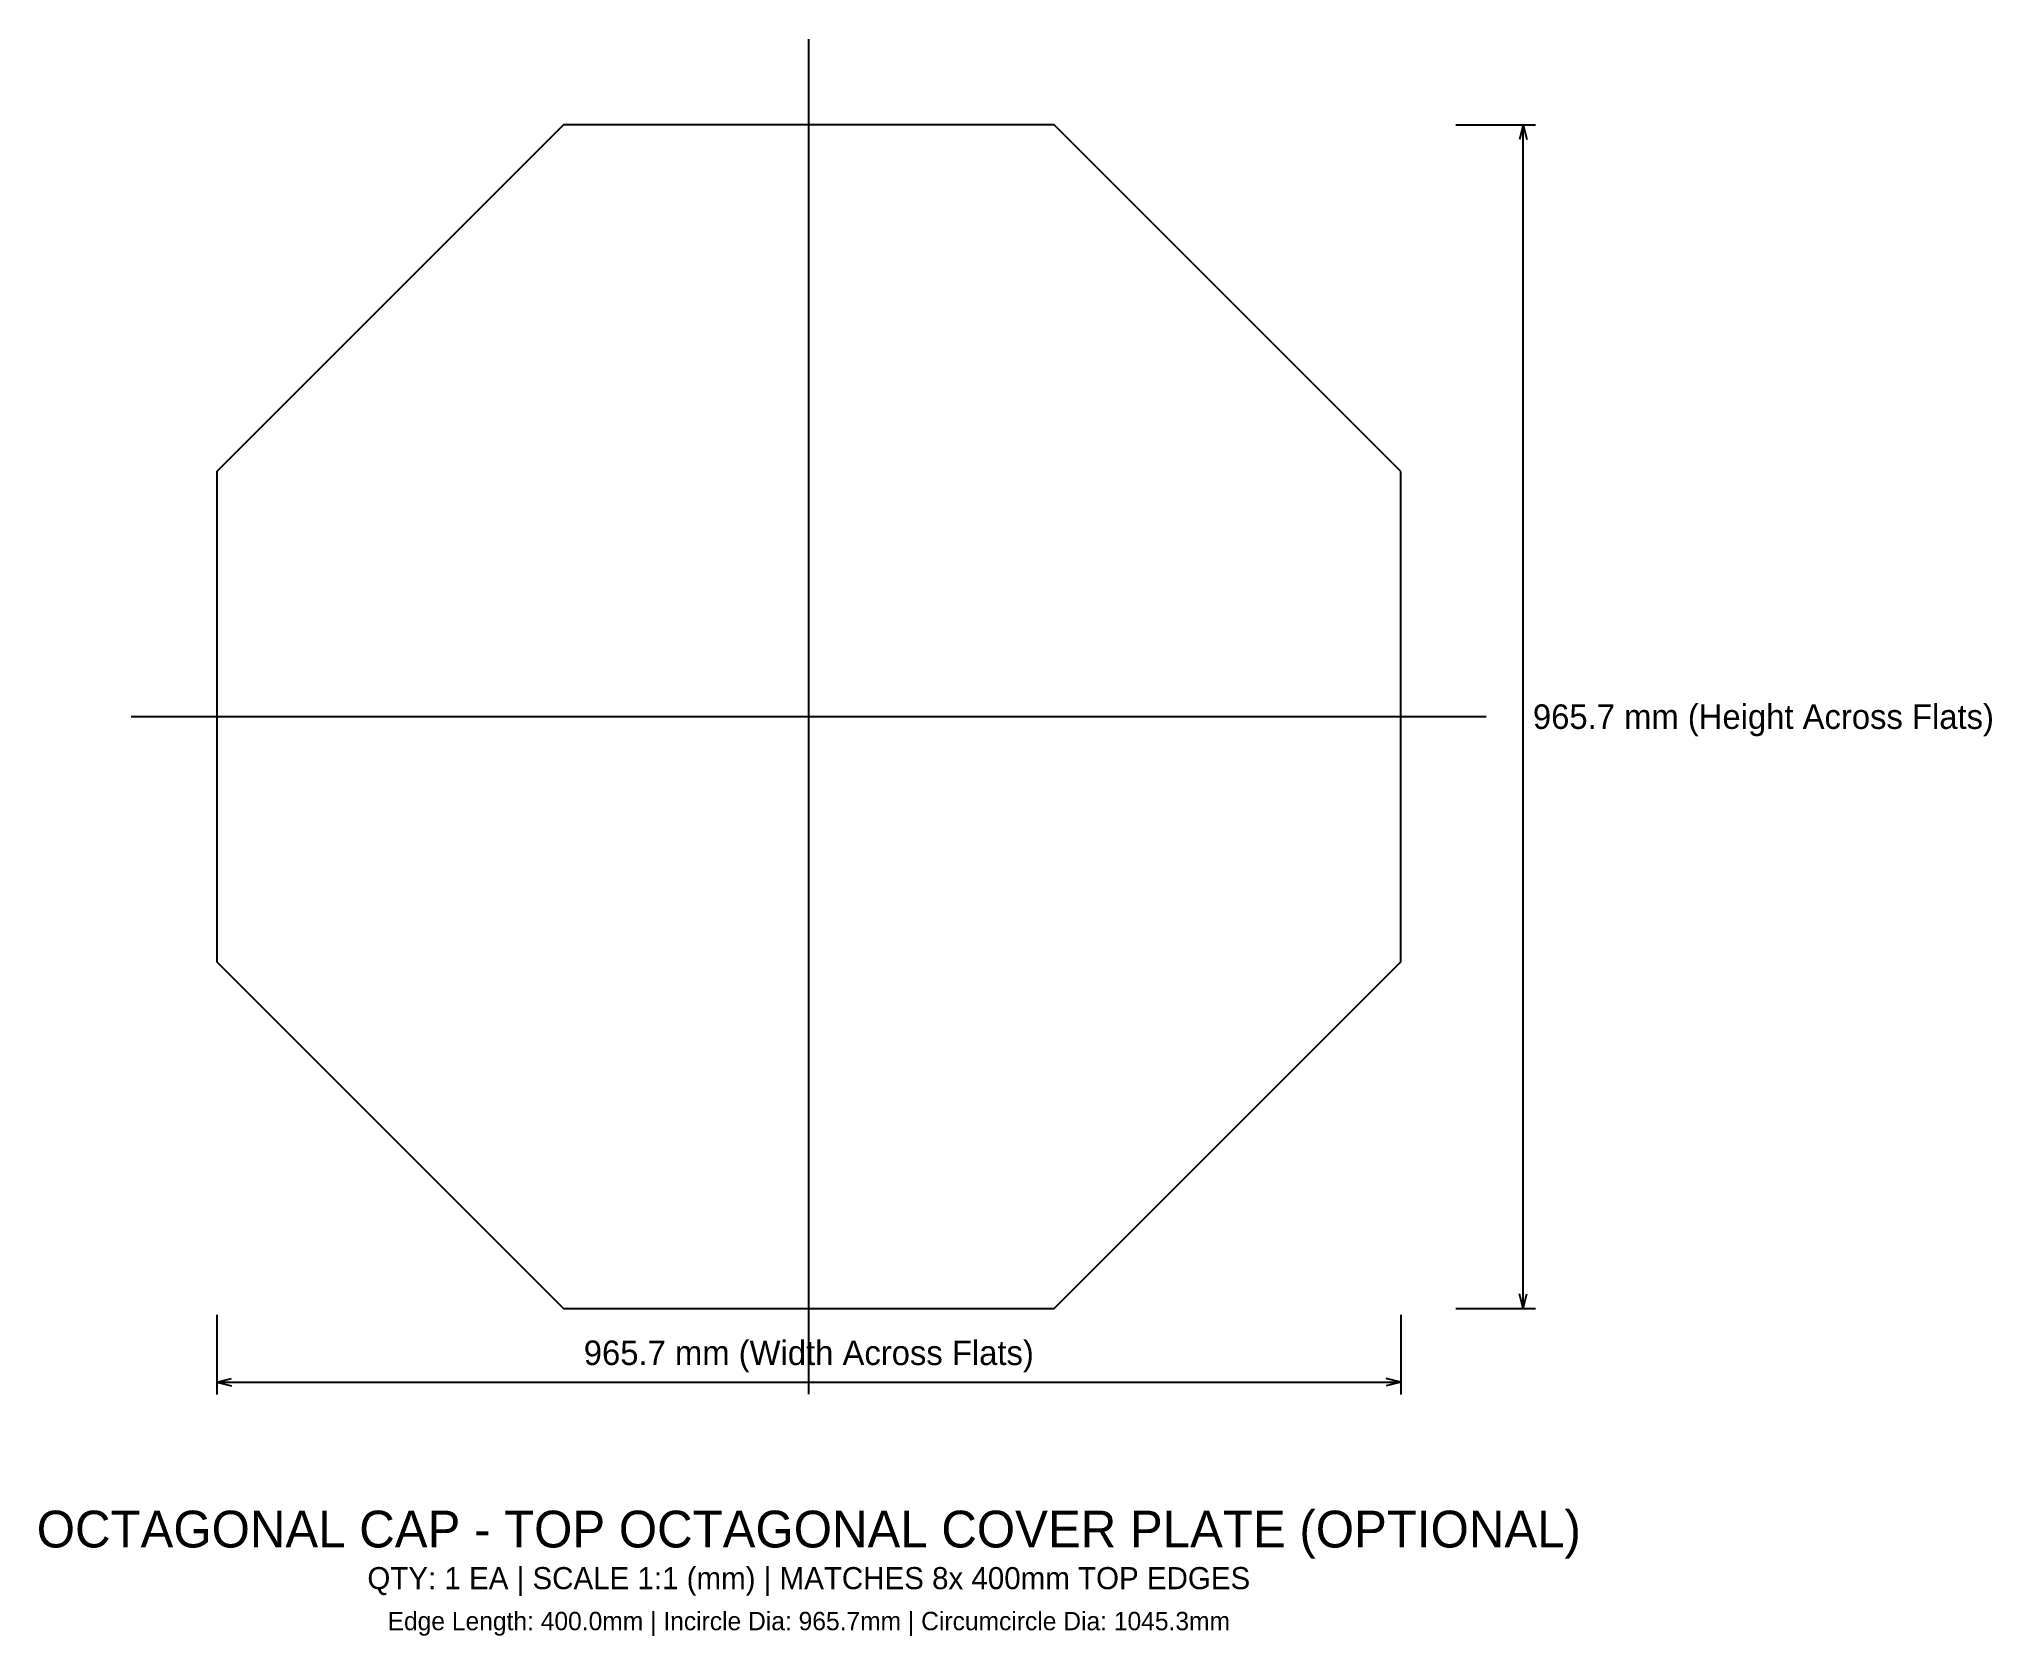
# Model space of a CAD drawing. Header units: metres. Extents: x -628 to 965, y -750 to 553.
import ezdxf
from ezdxf.enums import TextEntityAlignment as Align

# ---------------------------------------------------------------- set-up
doc = ezdxf.new("R2010")
doc.units = ezdxf.units.M
for name, color, linetype in [('CUT', 4, 'Continuous'), ('DIMENSION', 2, 'Continuous'), ('MARK_FOLD', 1, 'Continuous'), ('TEXT_LABEL', 7, 'Continuous')]:
    doc.layers.add(name, color=color, linetype=linetype)

msp = doc.modelspace()

# ---------------------------------------------------------------- linework, layer by layer
at = {"layer": 'CUT'}
msp.add_lwpolyline([(482.8, 200), (200, 482.8), (-200, 482.8), (-482.8, 200), (-482.8, -200), (-200, -482.8), (200, -482.8), (482.8, -200)], close=True, dxfattribs=at)
at = {"layer": 'DIMENSION'}
for p, q in [((527.6, 482.8), (592.6, 482.8)), ((582.6, 482.8), (579.6, 470.8)), ((582.6, -482.8), (582.6, 482.8)), ((582.6, 482.8), (585.6, 470.8)), ((582.6, -482.8), (579.6, -470.8)), ((582.6, -482.8), (585.6, -470.8)), ((-482.8, -487.8), (-482.8, -552.8)), ((482.8, -487.8), (482.8, -552.8)), ((527.6, -482.8), (592.6, -482.8)), ((-482.8, -542.8), (-470.8, -539.8)), ((482.8, -542.8), (470.8, -539.8)), ((-482.8, -542.8), (482.8, -542.8)), ((-482.8, -542.8), (-470.8, -545.8)), ((482.8, -542.8), (470.8, -545.8))]:
    msp.add_line(p, q, dxfattribs=at)
at = {"layer": 'MARK_FOLD'}
for p, q in [((0, -552.6), (0, 552.6)), ((-552.6, 0), (552.6, 0))]:
    msp.add_line(p, q, dxfattribs=at)

# ---------------------------------------------------------------- texts
at = {"layer": 'DIMENSION'}
msp.add_text('965.7 mm (Height Across Flats)', height=20, dxfattribs=at).set_placement((590.6, 0), align=Align.MIDDLE_LEFT)
msp.add_text('965.7 mm (Width Across Flats)', height=20, dxfattribs=at).set_placement((0, -534.8), align=Align.BOTTOM_CENTER)
at = {"layer": 'TEXT_LABEL'}
for s, height, p in [('OCTAGONAL CAP - TOP OCTAGONAL COVER PLATE (OPTIONAL)', 30, (0, -662.6)), ('QTY: 1 EA | SCALE 1:1 (mm) | MATCHES 8x 400mm TOP EDGES', 18, (0, -702.6)), ('Edge Length: 400.0mm | Incircle Dia: 965.7mm | Circumcircle Dia: 1045.3mm', 15, (0, -737.6))]:
    msp.add_text(s, height=height, dxfattribs=at).set_placement(p, align=Align.MIDDLE_CENTER)

doc.saveas('drawing.dxf')
